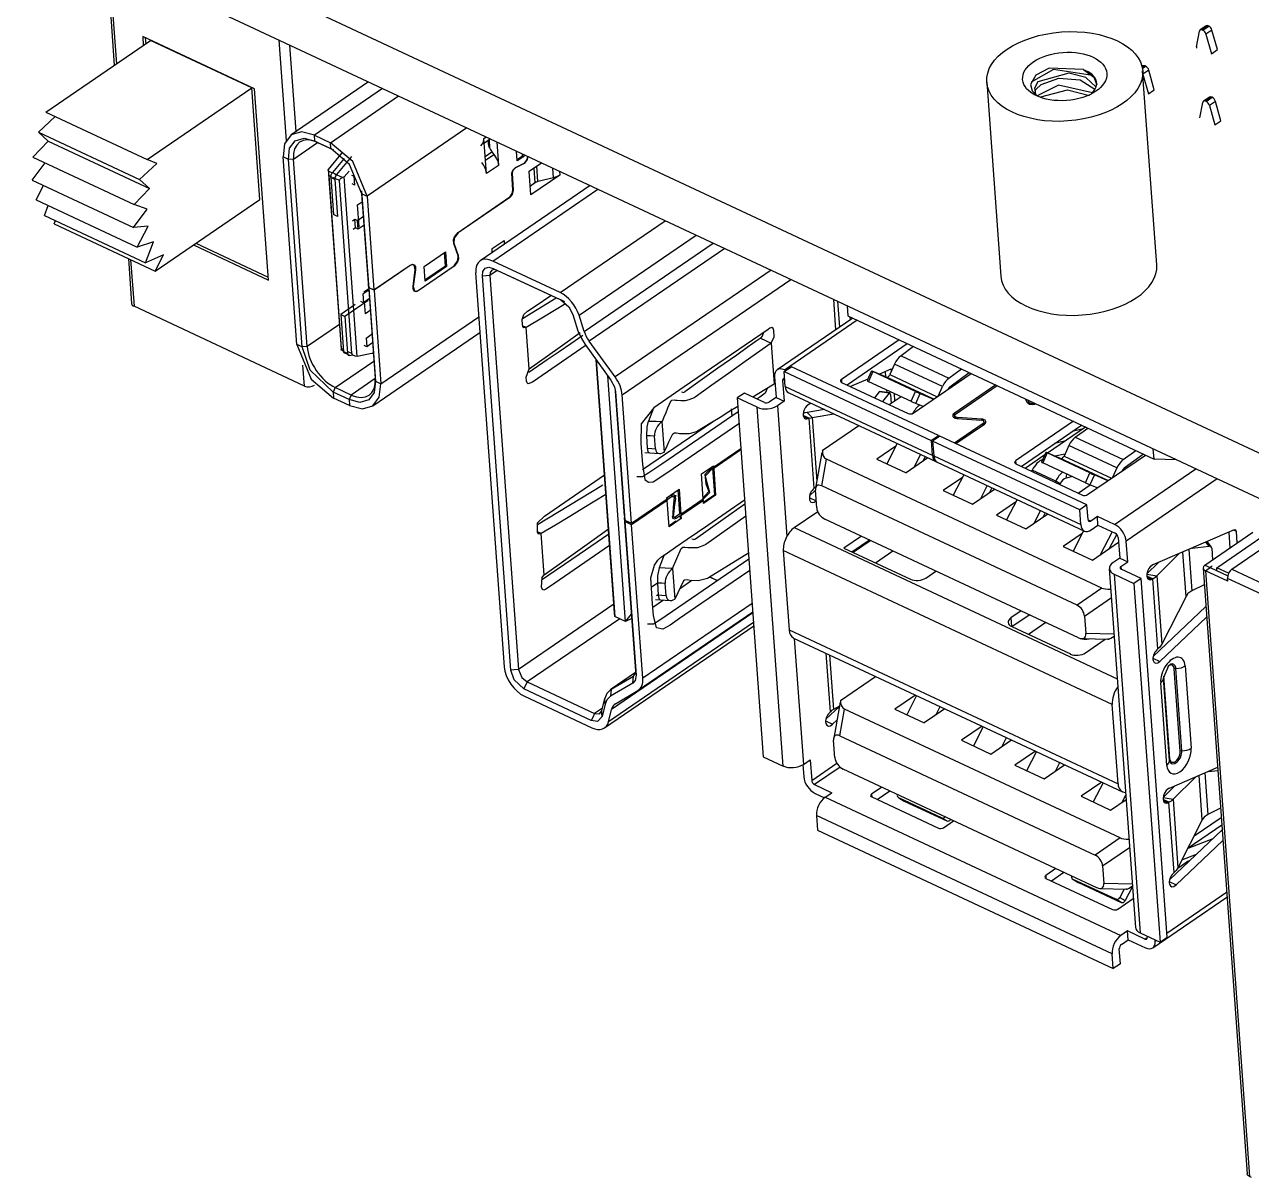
# Model space of a CAD drawing. Header units: millimetres. Extents: x 239 to 841, y 198 to 536.
# Drawn here: x 766.92 to 783.99, y 274.04 to 290.09 of the extents above; entities that cross this region are included whole.
import ezdxf

# ---------------------------------------------------------------- set-up
doc = ezdxf.new("R2010")
doc.units = ezdxf.units.MM

msp = doc.modelspace()

# ---------------------------------------------------------------- linework, layer by layer
for p, q in [((766.916, 292.167), (802.178, 275.67)), ((766.964, 291.512), (802.226, 275.015)), ((768.058, 291), (768.165, 289.526)), ((768.09, 290.985), (768.194, 289.546)), ((783.227, 289.785), (783.268, 290.001)), ((783.361, 290.075), (783.278, 290.018)), ((783.392, 290.075), (783.308, 290.018)), ((783.308, 290.018), (783.314, 290.015)), ((783.314, 290.015), (783.398, 290.072)), ((783.443, 290.015), (783.36, 289.958)), ((783.398, 290.072), (783.392, 290.075)), ((783.52, 289.744), (783.443, 290.015)), ((767.214, 288.874), (768.671, 289.872)), ((768.561, 289.925), (768.569, 289.803)), ((770.117, 289.197), (768.561, 289.925)), ((768.597, 289.908), (768.603, 289.826)), ((770.08, 289.213), (768.671, 289.872)), ((770.564, 288.472), (770.462, 289.876)), ((770.696, 288.604), (770.609, 289.807)), ((783.36, 289.958), (783.436, 289.687)), ((783.436, 289.687), (783.52, 289.744)), ((782.483, 289.517), (782.469, 289.507)), ((782.513, 289.516), (782.473, 289.489)), ((782.474, 289.483), (782.519, 289.513)), ((782.565, 289.457), (782.482, 289.4)), ((782.519, 289.513), (782.513, 289.516)), ((782.641, 289.186), (782.565, 289.457)), ((771.704, 289.294), (770.627, 288.557)), ((780.309, 289.291), (780.505, 286.59)), ((782.675, 286.747), (782.478, 289.449)), ((782.482, 289.396), (782.558, 289.129)), ((768.622, 288.215), (770.08, 289.213)), ((770.193, 287.658), (770.08, 289.213)), ((770.311, 286.536), (770.117, 289.197)), ((771.9, 289.203), (770.951, 288.552)), ((782.558, 289.129), (782.641, 289.186)), ((771.173, 288.448), (772.123, 289.099)), ((783.275, 288.793), (783.316, 289.009)), ((783.41, 289.083), (783.326, 289.026)), ((783.44, 289.083), (783.356, 289.025)), ((783.356, 289.025), (783.362, 289.023)), ((783.362, 289.023), (783.446, 289.08)), ((783.491, 289.023), (783.408, 288.966)), ((783.408, 288.966), (783.485, 288.695)), ((783.446, 289.08), (783.44, 289.083)), ((783.568, 288.752), (783.491, 289.023)), ((767.109, 288.594), (767.343, 288.814)), ((767.214, 288.874), (768.622, 288.215)), ((773.074, 288.653), (771.686, 287.702)), ((783.485, 288.695), (783.568, 288.752)), ((767.033, 288.246), (767.246, 288.47)), ((767.246, 288.47), (767.109, 288.594)), ((767.109, 288.594), (768.517, 287.935)), ((767.246, 288.47), (768.655, 287.811)), ((770.659, 288.221), (770.995, 288.452)), ((770.951, 288.552), (771.173, 288.448)), ((770.956, 288.471), (770.951, 288.552)), ((770.993, 288.453), (770.956, 288.471)), ((770.956, 288.471), (771.179, 288.367)), ((770.993, 288.453), (771.215, 288.348)), ((771.179, 288.367), (771.173, 288.448)), ((773.311, 288.508), (773.341, 288.529)), ((773.347, 288.017), (773.311, 288.508)), ((773.402, 288.5), (773.316, 288.441)), ((773.381, 288.482), (773.389, 288.376)), ((773.49, 288.459), (773.514, 288.131)), ((773.329, 288.255), (773.422, 288.319)), ((773.333, 288.206), (773.449, 288.285)), ((773.774, 288.194), (773.764, 288.331)), ((773.772, 288.214), (773.848, 288.266)), ((773.848, 288.266), (773.846, 288.292)), ((773.848, 288.266), (773.867, 288.257)), ((773.865, 288.284), (773.867, 288.257)), ((767.023, 287.928), (767.202, 288.167)), ((767.033, 288.246), (768.442, 287.587)), ((768.517, 287.935), (768.758, 288.16)), ((768.758, 288.16), (768.622, 288.215)), ((770.588, 288.216), (770.514, 288.25)), ((770.704, 285.639), (770.514, 288.25)), ((770.659, 288.221), (770.588, 288.216)), ((770.778, 285.604), (770.588, 288.216)), ((770.849, 285.61), (770.659, 288.221)), ((773.514, 288.131), (773.347, 288.017)), ((773.867, 288.257), (773.774, 288.194)), ((773.941, 288.05), (774.113, 288.168)), ((774.005, 288.094), (774.02, 287.889)), ((774.062, 287.907), (774.046, 288.122)), ((774.279, 287.96), (774.269, 288.095)), ((767.023, 287.928), (768.432, 287.269)), ((768.655, 287.811), (768.517, 287.935)), ((771.143, 288.075), (771.325, 285.577)), ((771.203, 288.026), (771.145, 288.054)), ((771.15, 287.99), (771.325, 285.581)), ((771.193, 287.97), (771.15, 287.99)), ((771.179, 287.963), (771.217, 287.448)), ((771.235, 287.937), (771.179, 287.963)), ((771.203, 288.031), (771.259, 288.005)), ((771.298, 287.921), (771.206, 287.964)), ((771.235, 287.937), (771.272, 287.422)), ((771.34, 287.962), (771.237, 288.011)), ((771.473, 285.511), (771.298, 287.921)), ((771.547, 285.473), (771.366, 287.971)), ((771.468, 287.997), (771.506, 287.98)), ((771.514, 287.857), (771.506, 287.98)), ((773.714, 287.787), (773.697, 288.022)), ((773.701, 288.022), (773.718, 287.785)), ((773.964, 287.722), (773.941, 288.05)), ((774.366, 287.997), (773.964, 287.722)), ((774.362, 288.051), (774.366, 287.997)), ((767.077, 287.653), (767.182, 287.853)), ((768.442, 287.587), (768.655, 287.811)), ((771.514, 287.857), (771.477, 287.875)), ((771.608, 287.777), (771.703, 286.474)), ((774.789, 287.851), (773.257, 286.802)), ((773.434, 286.8), (774.896, 287.801)), ((773.718, 287.785), (773.714, 287.787)), ((774.027, 287.893), (773.956, 287.844)), ((774.02, 287.889), (773.956, 287.845)), ((767.077, 287.653), (768.485, 286.993)), ((768.622, 287.523), (768.442, 287.587)), ((768.735, 286.66), (770.193, 287.658)), ((771.552, 287.582), (771.619, 287.628)), ((771.574, 287.275), (771.552, 287.582)), ((771.706, 286.433), (771.611, 287.737)), ((771.611, 287.737), (771.686, 287.702)), ((771.686, 287.702), (771.78, 286.399)), ((772.95, 287.2), (773.669, 287.692)), ((773.672, 287.69), (772.95, 287.195)), ((773.668, 287.691), (773.672, 287.69)), ((767.193, 287.436), (767.244, 287.574)), ((767.193, 287.436), (768.601, 286.777)), ((768.432, 287.269), (768.622, 287.523)), ((771.272, 287.422), (771.217, 287.448)), ((771.55, 287.366), (771.633, 287.423)), ((767.327, 287.319), (767.349, 287.363)), ((767.327, 287.319), (768.735, 286.66)), ((768.639, 287.286), (768.432, 287.269)), ((768.485, 286.993), (768.639, 287.286)), ((771.48, 287.361), (771.513, 287.383)), ((771.522, 287.261), (771.489, 287.238)), ((771.522, 287.261), (771.513, 287.383)), ((771.513, 287.383), (771.55, 287.366)), ((771.559, 287.243), (771.522, 287.261)), ((771.559, 287.243), (771.55, 287.366)), ((771.642, 287.3), (771.559, 287.243)), ((774.372, 286.361), (775.834, 287.362)), ((768.709, 287.068), (768.485, 286.993)), ((768.601, 286.777), (768.709, 287.068)), ((773.423, 286.973), (773.59, 287.087)), ((773.59, 287.087), (773.594, 287.033)), ((774.634, 286.045), (776.264, 287.161)), ((769.267, 287.024), (770.311, 286.536)), ((769.301, 287.047), (770.308, 286.576)), ((772.476, 286.724), (772.777, 286.93)), ((772.773, 286.734), (772.76, 286.919)), ((772.777, 286.93), (772.791, 286.726)), ((773.427, 286.919), (773.423, 286.973)), ((774.705, 285.82), (776.501, 287.05)), ((776.661, 286.976), (774.774, 285.684)), ((768.361, 286.835), (768.407, 286.208)), ((768.392, 286.82), (768.44, 286.17)), ((768.851, 286.887), (768.601, 286.777)), ((768.735, 286.66), (768.851, 286.887)), ((771.78, 286.399), (772.282, 286.742)), ((772.282, 286.738), (771.781, 286.395)), ((772.278, 286.74), (772.282, 286.738)), ((772.33, 286.747), (772.314, 286.754)), ((772.395, 286.39), (772.896, 286.733)), ((772.896, 286.729), (772.395, 286.386)), ((772.491, 286.52), (772.476, 286.724)), ((772.489, 286.54), (772.773, 286.734)), ((772.791, 286.726), (772.491, 286.52)), ((772.773, 286.734), (772.791, 286.726)), ((772.893, 286.731), (772.896, 286.729)), ((774.372, 286.361), (773.434, 286.8)), ((772.357, 286.68), (772.354, 286.681)), ((773.195, 286.635), (773.594, 281.15)), ((773.686, 281.106), (773.288, 286.592)), ((773.441, 286.698), (774.379, 286.259)), ((777.306, 286.674), (775.135, 285.187)), ((771.625, 286.343), (771.708, 286.4)), ((771.639, 286.374), (771.706, 286.42)), ((771.703, 286.47), (771.798, 285.166)), ((771.706, 286.433), (771.78, 286.399)), ((771.781, 286.395), (771.706, 286.429)), ((771.706, 286.429), (771.801, 285.126)), ((771.781, 286.395), (771.875, 285.091)), ((772.395, 286.386), (772.391, 286.388)), ((775.234, 284.937), (777.582, 286.544)), ((771.698, 286.252), (771.373, 286.03)), ((771.633, 286.22), (771.596, 286.237)), ((771.625, 286.343), (771.633, 286.22)), ((771.717, 286.277), (771.633, 286.22)), ((771.662, 286.067), (771.65, 286.231)), ((770.812, 285.06), (768.44, 286.17)), ((771.518, 286.194), (771.318, 286.056)), ((771.318, 286.056), (771.355, 285.542)), ((771.318, 286.056), (771.373, 286.03)), ((771.729, 286.113), (771.662, 286.067)), ((774.548, 286.056), (774.619, 285.831)), ((774.705, 285.82), (774.634, 286.045)), ((778.364, 286.179), (778.374, 286.038)), ((778.374, 286.038), (782.637, 284.044)), ((771.3, 285.919), (770.849, 285.61)), ((771.373, 286.03), (771.411, 285.516)), ((771.875, 285.091), (773.239, 286.025)), ((778.444, 286.006), (777.391, 285.285)), ((778.506, 285.977), (777.492, 285.283)), ((778.404, 286.024), (778.407, 285.98)), ((771.669, 285.729), (771.753, 285.786)), ((771.669, 285.729), (771.678, 285.606)), ((771.762, 284.785), (773.255, 285.807)), ((779.091, 285.703), (778.285, 285.151)), ((770.778, 285.604), (770.704, 285.639)), ((770.849, 285.61), (770.778, 285.604)), ((771.314, 285.569), (771.355, 285.55)), ((771.353, 285.567), (771.325, 285.581)), ((771.355, 285.542), (771.411, 285.516)), ((771.473, 285.511), (771.422, 285.535)), ((771.678, 285.606), (771.641, 285.623)), ((771.761, 285.663), (771.678, 285.606)), ((774.717, 285.638), (775.078, 285.141)), ((775.135, 285.187), (774.774, 285.684)), ((778.364, 285.076), (779.203, 285.651)), ((779.29, 285.61), (779.116, 285.483)), ((771.241, 285.039), (771.78, 285.408)), ((771.442, 285.485), (771.386, 285.511)), ((771.772, 285.522), (771.765, 285.517)), ((775.128, 281.904), (774.872, 285.425)), ((774.873, 285.423), (775.133, 281.852)), ((779.026, 285.367), (778.959, 285.219)), ((779.694, 285.055), (779.026, 285.367)), ((779.116, 285.483), (779.783, 285.171)), ((770.812, 285.06), (770.791, 285.353)), ((775.281, 281.783), (775.033, 285.203)), ((777.356, 285.189), (777.377, 284.902)), ((777.488, 285.261), (777.589, 285.329)), ((777.503, 285.056), (777.488, 285.261)), ((777.488, 285.261), (779.536, 284.302)), ((777.51, 285.275), (777.492, 285.283)), ((779.637, 284.371), (777.589, 285.329)), ((778.706, 285.272), (778.644, 285.135)), ((778.725, 285.262), (778.663, 285.125)), ((778.912, 285.185), (778.715, 285.268)), ((779.318, 284.985), (778.725, 285.262)), ((778.972, 285.293), (778.815, 285.226)), ((778.895, 285.26), (778.9, 285.19)), ((779.57, 284.877), (778.912, 285.185)), ((778.959, 285.219), (779.619, 284.911)), ((778.986, 285.278), (778.963, 285.289)), ((779.286, 284.683), (780.092, 285.235)), ((779.783, 285.171), (779.957, 285.298)), ((779.795, 285.05), (780.065, 285.247)), ((771.241, 285.039), (771.211, 284.975)), ((771.463, 284.935), (771.241, 285.039)), ((771.798, 285.163), (771.463, 284.935)), ((771.798, 285.166), (771.801, 285.126)), ((771.801, 285.126), (771.875, 285.091)), ((777.496, 285.157), (777.467, 285.137)), ((777.467, 285.137), (777.488, 284.85)), ((777.503, 285.056), (779.551, 284.098)), ((778.285, 285.151), (778.288, 285.111)), ((778.289, 285.111), (779.216, 284.678)), ((778.654, 285.157), (778.412, 285.053)), ((778.663, 285.125), (779.257, 284.848)), ((779.633, 284.92), (779.694, 285.055)), ((779.773, 285.021), (779.77, 285.014)), ((780.433, 285.075), (779.855, 284.679)), ((779.873, 284.67), (780.452, 285.066)), ((771.433, 284.871), (771.211, 284.975)), ((771.211, 284.975), (771.217, 284.893)), ((771.439, 284.789), (771.217, 284.893)), ((771.463, 284.935), (771.433, 284.871)), ((771.433, 284.871), (771.439, 284.789)), ((775.266, 283.252), (775.14, 284.987)), ((775.142, 284.98), (775.272, 283.192)), ((775.364, 283.149), (775.234, 284.937)), ((776.935, 284.963), (776.835, 284.894)), ((776.835, 284.894), (777.198, 279.9)), ((777.113, 284.764), (776.835, 284.894)), ((777.213, 284.833), (776.935, 284.963)), ((777.377, 284.902), (777.283, 284.838)), ((777.377, 284.902), (777.488, 284.85)), ((777.488, 284.85), (777.395, 284.786)), ((777.552, 284.966), (779.6, 284.008)), ((778.81, 284.979), (778.747, 284.897)), ((778.817, 284.983), (778.81, 284.979)), ((778.954, 284.961), (778.81, 284.979)), ((778.96, 284.964), (778.817, 284.983)), ((778.863, 284.843), (778.954, 284.961)), ((778.913, 285.009), (778.916, 284.97)), ((778.951, 284.801), (779.116, 284.914)), ((778.968, 284.943), (778.977, 284.819)), ((779.031, 284.856), (779.024, 284.957)), ((779.257, 284.848), (779.318, 284.985)), ((779.32, 284.819), (779.382, 284.956)), ((779.382, 284.956), (779.569, 284.877)), ((780.841, 284.884), (780.872, 284.831)), ((780.896, 284.837), (780.879, 284.867)), ((776.752, 284.741), (776.759, 284.64)), ((777.476, 279.77), (777.113, 284.764)), ((777.395, 284.786), (777.527, 282.97)), ((778.05, 284.734), (777.809, 284.694)), ((777.809, 284.694), (777.879, 284.622)), ((777.866, 284.819), (777.838, 284.808)), ((779.422, 284.776), (779.32, 284.819)), ((779.855, 284.679), (779.859, 284.619)), ((780.898, 284.812), (780.896, 284.837)), ((780.982, 284.819), (780.982, 284.813)), ((775.518, 283.897), (776.493, 284.564)), ((775.789, 284.567), (775.788, 284.566)), ((775.788, 284.566), (775.819, 284.141)), ((777.837, 284.613), (777.755, 284.651)), ((777.758, 284.636), (777.822, 284.607)), ((777.822, 284.607), (777.837, 284.613)), ((777.908, 283.637), (777.837, 284.613)), ((777.879, 284.622), (778.182, 284.671)), ((777.879, 284.622), (777.943, 283.738)), ((778.02, 284.164), (778.527, 284.51)), ((779.86, 284.649), (779.863, 284.617)), ((780.259, 284.54), (779.86, 284.266)), ((779.879, 284.258), (780.278, 284.531)), ((779.895, 284.61), (780.233, 284.585)), ((779.9, 284.624), (779.901, 284.61)), ((780.238, 284.6), (779.9, 284.624)), ((780.239, 284.585), (780.238, 284.6)), ((780.261, 284.519), (780.259, 284.54)), ((780.275, 284.529), (780.272, 284.561)), ((781.516, 284.569), (780.71, 284.017)), ((780.789, 283.942), (781.628, 284.516)), ((775.696, 284.187), (775.684, 284.364)), ((779.536, 284.302), (779.637, 284.371)), ((779.655, 284.362), (779.555, 284.294)), ((779.637, 284.371), (779.638, 284.351)), ((781.703, 283.404), (779.655, 284.362)), ((781.152, 284.129), (781.681, 284.491)), ((781.633, 284.459), (781.498, 284.427)), ((781.541, 284.348), (781.715, 284.476)), ((781.541, 284.348), (782.208, 284.036)), ((776.506, 283.93), (776.886, 284.19)), ((776.887, 284.17), (776.508, 283.91)), ((779.043, 284.223), (778.777, 284.041)), ((779.062, 284.26), (778.916, 283.976)), ((779.536, 284.302), (779.551, 284.098)), ((781.603, 283.336), (779.555, 284.294)), ((779.555, 284.294), (779.57, 284.089)), ((781.389, 284.291), (781.253, 284.26)), ((781.451, 284.233), (781.384, 284.085)), ((782.119, 283.921), (781.451, 284.233)), ((782.208, 284.036), (782.382, 284.163)), ((782.637, 284.044), (782.627, 284.184)), ((775.551, 284.134), (775.753, 284.12)), ((775.819, 284.141), (775.819, 284.141)), ((778.014, 284.136), (777.925, 283.638)), ((778.012, 283.671), (778.078, 284.041)), ((781.911, 282.248), (778.078, 284.041)), ((778.777, 284.041), (779.185, 283.85)), ((779.49, 284.06), (779.185, 283.85)), ((779.388, 284.107), (779.294, 283.925)), ((779.453, 284.077), (779.419, 284.011)), ((779.57, 284.089), (781.618, 283.131)), ((779.619, 283.999), (781.667, 283.041)), ((780.71, 284.017), (780.713, 283.977)), ((780.842, 283.917), (781.117, 284.105)), ((781.131, 284.137), (781.069, 284)), ((781.15, 284.128), (781.088, 283.991)), ((781.682, 283.714), (781.088, 283.991)), ((781.337, 284.05), (781.14, 284.134)), ((781.743, 283.85), (781.15, 284.128)), ((781.397, 284.114), (781.262, 284.082)), ((781.995, 283.743), (781.337, 284.05)), ((781.384, 284.085), (782.044, 283.776)), ((781.711, 283.549), (782.517, 284.1)), ((782.49, 284.113), (782.22, 283.916)), ((782.946, 284.035), (782.637, 284.044)), ((776.337, 283.836), (776.505, 283.951)), ((776.363, 283.489), (776.337, 283.836)), ((776.494, 283.936), (776.493, 283.943)), ((776.506, 283.93), (776.494, 283.936)), ((776.522, 283.547), (776.495, 283.916)), ((776.495, 283.916), (776.508, 283.91)), ((776.505, 283.951), (776.506, 283.93)), ((776.508, 283.91), (776.534, 283.542)), ((779.989, 283.826), (779.843, 283.543)), ((780.714, 283.977), (781.641, 283.543)), ((780.942, 283.891), (780.933, 283.874)), ((781.268, 283.738), (780.942, 283.891)), ((781.412, 283.778), (781.423, 283.835)), ((781.682, 283.714), (781.743, 283.85)), ((781.807, 283.822), (781.745, 283.685)), ((781.994, 283.742), (781.807, 283.822)), ((782.119, 283.921), (782.058, 283.786)), ((782.089, 283.133), (783.22, 283.907)), ((782.198, 283.887), (782.195, 283.88)), ((781.565, 282.009), (778.012, 283.671)), ((779.97, 283.789), (779.704, 283.608)), ((780.315, 283.674), (780.221, 283.492)), ((781.268, 283.738), (781.259, 283.721)), ((781.329, 283.7), (781.268, 283.738)), ((781.329, 283.7), (781.324, 283.691)), ((781.5, 283.799), (781.412, 283.778)), ((781.583, 283.57), (781.749, 283.683)), ((781.847, 283.642), (781.745, 283.685)), ((783.517, 283.768), (782.249, 282.9)), ((775.364, 283.149), (775.86, 283.488)), ((775.859, 283.509), (776.026, 283.623)), ((775.86, 283.488), (775.859, 283.509)), ((775.978, 283.505), (775.904, 283.54)), ((775.989, 283.528), (775.957, 283.543)), ((776.039, 283.281), (776.015, 283.615)), ((776.026, 283.623), (776.051, 283.275)), ((776.051, 283.275), (776.363, 283.489)), ((776.522, 283.547), (776.366, 283.44)), ((776.534, 283.542), (776.367, 283.427)), ((776.534, 283.542), (776.522, 283.547)), ((777.839, 283.508), (777.935, 283.464)), ((777.924, 283.609), (777.843, 283.532)), ((777.908, 283.637), (777.893, 283.623)), ((777.942, 283.366), (777.924, 283.61)), ((779.704, 283.608), (780.112, 283.417)), ((780.112, 283.417), (780.417, 283.626)), ((780.38, 283.643), (780.346, 283.577)), ((780.73, 283.48), (780.584, 283.196)), ((775.862, 283.468), (775.366, 283.128)), ((775.862, 283.468), (775.85, 283.473)), ((775.888, 283.099), (775.862, 283.468)), ((776.364, 283.468), (776.053, 283.255)), ((776.364, 283.468), (776.352, 283.474)), ((776.367, 283.427), (776.364, 283.468)), ((777.629, 283.089), (777.956, 283.312)), ((780.711, 283.443), (780.445, 283.261)), ((781.056, 283.327), (780.963, 283.145)), ((781.703, 283.404), (781.603, 283.336)), ((781.618, 283.131), (781.603, 283.336)), ((781.718, 283.2), (781.703, 283.404)), ((775.266, 283.252), (775.272, 283.192)), ((775.423, 281.096), (775.268, 283.232)), ((775.271, 283.192), (775.273, 283.172)), ((775.272, 283.192), (775.364, 283.149)), ((775.366, 283.128), (775.273, 283.172)), ((775.273, 283.172), (775.428, 281.036)), ((775.981, 283.177), (775.887, 283.113)), ((776.056, 283.214), (775.888, 283.099)), ((775.924, 283.25), (775.986, 283.221)), ((776.051, 283.275), (776.039, 283.281)), ((776.04, 283.26), (776.043, 283.219)), ((776.04, 283.26), (776.053, 283.255)), ((776.043, 283.219), (776.056, 283.214)), ((776.053, 283.255), (776.056, 283.214)), ((781.587, 281.556), (778.057, 283.207)), ((780.445, 283.261), (780.853, 283.07)), ((780.853, 283.07), (781.159, 283.279)), ((781.121, 283.296), (781.087, 283.23)), ((781.718, 283.198), (781.755, 283.181)), ((781.848, 283.246), (781.755, 283.181)), ((782.089, 283.133), (781.848, 283.246)), ((781.857, 283.123), (781.848, 283.246)), ((775.521, 280.992), (775.366, 283.128)), ((777.629, 283.089), (782.126, 280.985)), ((778.564, 282.97), (778.321, 282.804)), ((781.638, 283.009), (781.372, 282.827)), ((781.657, 283.046), (781.511, 282.762)), ((781.764, 283.059), (781.857, 283.123)), ((781.857, 283.123), (782.098, 283.01)), ((782.054, 283.031), (781.889, 282.711)), ((782.117, 282.996), (782.014, 282.797)), ((783.754, 283.056), (782.621, 282.57)), ((783.345, 282.568), (784.013, 283.025)), ((783.677, 283.023), (783.693, 282.806)), ((783.783, 283.034), (783.745, 283.052)), ((783.795, 282.876), (783.783, 283.034)), ((778.321, 282.804), (779.248, 282.37)), ((778.433, 282.752), (778.675, 282.918)), ((778.694, 282.909), (778.451, 282.743)), ((781.372, 282.827), (781.78, 282.636)), ((781.78, 282.636), (782.143, 282.885)), ((782.138, 282.952), (782.159, 282.665)), ((782.27, 282.613), (782.249, 282.9)), ((783.169, 282.805), (783.402, 282.831)), ((783.402, 282.831), (783.359, 282.887)), ((783.435, 282.818), (783.377, 282.894)), ((783.442, 282.801), (783.453, 282.642)), ((783.72, 282.511), (784.254, 282.877)), ((777.477, 282.77), (777.557, 281.665)), ((782.055, 280.628), (777.477, 282.77)), ((778.759, 282.599), (779.002, 282.765)), ((782.159, 282.665), (782.065, 282.601)), ((782.159, 282.665), (782.27, 282.613)), ((782.675, 282.418), (782.989, 282.728)), ((783.083, 282.132), (783.038, 282.749)), ((783.119, 282.784), (783.161, 282.208)), ((775.937, 282.519), (775.937, 282.52)), ((775.937, 282.519), (775.968, 282.094)), ((779.459, 282.387), (779.602, 282.485)), ((782.014, 282.517), (782.377, 277.523)), ((782.177, 282.549), (782.27, 282.613)), ((782.177, 282.549), (782.18, 282.509)), ((782.458, 282.379), (782.18, 282.509)), ((782.699, 282.604), (782.538, 282.445)), ((782.618, 282.569), (782.593, 282.552)), ((783.319, 282.526), (783.932, 274.092)), ((783.345, 282.568), (783.419, 282.533)), ((783.352, 282.487), (783.419, 282.533)), ((783.662, 282.343), (783.352, 282.487)), ((783.352, 282.487), (783.965, 274.055)), ((783.447, 282.552), (783.419, 282.533)), ((783.419, 282.533), (783.662, 282.419)), ((783.512, 282.49), (783.509, 282.53)), ((783.72, 282.511), (789.236, 279.93)), ((775.637, 282.26), (775.725, 282.32)), ((775.845, 282.14), (775.832, 282.317)), ((776.205, 282.351), (776.034, 282.234)), ((776.556, 282.351), (776.451, 282.4)), ((776.453, 282.402), (776.557, 282.353)), ((782.08, 282.44), (782.443, 277.446)), ((782.08, 282.44), (782.358, 282.31)), ((782.458, 282.379), (782.358, 282.31)), ((782.358, 282.31), (782.721, 277.316)), ((782.821, 277.385), (782.458, 282.379)), ((782.619, 282.376), (782.537, 282.414)), ((782.538, 282.443), (782.675, 282.418)), ((782.54, 282.399), (782.604, 282.369)), ((782.604, 282.369), (782.619, 282.376)), ((782.69, 281.4), (782.619, 282.376)), ((782.675, 282.418), (782.744, 281.465)), ((783.336, 282.292), (783.161, 282.208)), ((789.175, 279.803), (783.659, 282.383)), ((783.662, 282.343), (783.659, 282.383)), ((775.71, 282.142), (775.736, 282.16)), ((781.911, 282.248), (781.565, 282.009)), ((781.668, 281.858), (782.043, 282.117)), ((783.083, 282.132), (782.744, 281.465)), ((777.043, 282.034), (775.521, 280.992)), ((775.809, 282.08), (775.66, 281.978)), ((775.7, 282.087), (775.902, 282.073)), ((775.968, 282.094), (775.968, 282.094)), ((783.358, 281.992), (782.625, 281.295)), ((777.052, 281.905), (775.087, 280.559)), ((775.133, 281.852), (775.128, 281.904)), ((775.281, 281.783), (775.133, 281.852)), ((775.281, 281.783), (775.366, 281.883)), ((775.37, 281.823), (775.281, 281.783)), ((775.459, 280.825), (777.051, 281.915)), ((780.788, 281.93), (780.645, 281.832)), ((780.645, 281.832), (780.654, 281.712)), ((780.657, 281.711), (780.9, 281.877)), ((781.668, 281.858), (781.686, 281.614)), ((782.718, 281.226), (783.369, 281.844)), ((774.989, 280.301), (777.065, 281.722)), ((777.062, 281.768), (775.045, 280.387)), ((777.557, 281.665), (782.136, 279.523)), ((780.656, 281.711), (781.472, 281.33)), ((781.133, 281.768), (780.891, 281.602)), ((782.081, 281.604), (781.686, 281.614)), ((777.619, 281.552), (782.197, 279.411)), ((777.63, 281.547), (777.758, 279.792)), ((781.632, 281.544), (782.003, 281.534)), ((781.683, 281.346), (781.959, 281.535)), ((782.036, 281.548), (782.082, 281.58)), ((778.134, 280.526), (778.075, 281.339)), ((778.119, 281.318), (778.174, 280.558)), ((782.622, 281.271), (782.718, 281.226)), ((782.69, 281.4), (782.675, 281.386)), ((775.423, 281.096), (775.428, 281.036)), ((783.002, 279.977), (782.919, 281.123)), ((783.024, 279.983), (782.94, 281.129)), ((783.07, 281.163), (783.154, 280.017)), ((775.42, 281.071), (775.072, 280.833)), ((775.384, 280.925), (775.073, 280.742)), ((775.42, 281.071), (775.082, 280.84)), ((775.082, 280.84), (775.393, 281.022)), ((775.384, 280.925), (775.393, 281.022)), ((778.273, 280.684), (778.761, 281.018)), ((782.813, 279.783), (782.73, 280.929)), ((782.851, 279.846), (782.768, 280.992)), ((782.77, 281.021), (782.853, 279.875)), ((774.805, 280.405), (773.867, 280.844)), ((775.141, 280.638), (775.452, 280.82)), ((779.317, 280.758), (779.03, 280.562)), ((779.332, 280.751), (779.195, 280.484)), ((773.874, 280.742), (774.812, 280.303)), ((774.997, 280.632), (774.954, 280.46)), ((778.257, 280.599), (778.069, 280.421)), ((778.257, 280.604), (778.174, 280.558)), ((778.267, 280.657), (778.178, 280.159)), ((779.598, 280.48), (779.658, 280.598)), ((782.136, 279.523), (782.055, 280.628)), ((775.045, 280.387), (775.087, 280.559)), ((778.134, 280.526), (778.119, 280.512)), ((778.162, 280.352), (778.223, 280.41)), ((778.265, 280.191), (778.331, 280.561)), ((782.164, 278.768), (778.331, 280.561)), ((779.03, 280.562), (779.438, 280.371)), ((779.725, 280.567), (779.438, 280.371)), ((779.724, 280.568), (779.723, 280.566)), ((778.066, 280.397), (778.162, 280.352)), ((780.244, 280.324), (779.957, 280.128)), ((780.259, 280.317), (780.122, 280.051)), ((778.195, 279.886), (778.177, 280.13)), ((778.265, 280.191), (781.818, 278.53)), ((779.957, 280.128), (780.365, 279.937)), ((780.365, 279.937), (780.651, 280.134)), ((780.525, 280.047), (780.585, 280.165)), ((780.65, 280.134), (780.65, 280.132)), ((777.198, 279.9), (777.476, 279.77)), ((780.985, 279.978), (780.698, 279.781)), ((781, 279.97), (780.863, 279.704)), ((777.749, 279.787), (777.761, 279.622)), ((777.758, 279.792), (777.851, 279.856)), ((777.851, 279.856), (777.872, 279.57)), ((777.872, 279.57), (778.221, 279.809)), ((778.268, 279.755), (777.912, 279.512)), ((781.84, 278.076), (778.31, 279.728)), ((780.698, 279.781), (781.106, 279.591)), ((781.106, 279.591), (781.393, 279.787)), ((781.266, 279.7), (781.327, 279.818)), ((781.392, 279.787), (781.391, 279.786)), ((783.521, 279.748), (782.847, 279.459)), ((782.853, 279.875), (782.849, 279.872)), ((782.852, 279.837), (782.855, 279.829)), ((782.901, 279.307), (783.215, 279.617)), ((783.309, 279.021), (783.264, 279.638)), ((783.345, 279.673), (783.387, 279.097)), ((783.395, 279.694), (783.524, 279.708)), ((777.912, 279.512), (778.153, 279.399)), ((777.921, 279.389), (778.05, 279.328)), ((778.059, 279.335), (778.153, 279.399)), ((778.847, 279.477), (778.705, 279.379)), ((778.705, 279.379), (778.708, 279.34)), ((778.783, 279.304), (778.958, 279.424)), ((781.912, 279.544), (781.625, 279.348)), ((781.927, 279.537), (781.79, 279.27)), ((782.925, 279.493), (782.764, 279.334)), ((778.059, 279.335), (782.174, 277.41)), ((778.708, 279.339), (779.635, 278.906)), ((779.083, 279.327), (779.157, 279.284)), ((779.085, 279.326), (779.16, 279.283)), ((779.678, 279.048), (779.085, 279.326)), ((779.157, 279.284), (779.16, 279.283)), ((779.16, 279.283), (779.753, 279.005)), ((781.625, 279.348), (782.033, 279.157)), ((782.033, 279.157), (782.248, 279.304)), ((782.193, 279.267), (782.243, 279.365)), ((782.764, 279.332), (782.901, 279.307)), ((782.845, 279.265), (782.764, 279.303)), ((782.767, 279.288), (782.83, 279.258)), ((782.83, 279.258), (782.845, 279.265)), ((782.916, 278.289), (782.845, 279.265)), ((782.901, 279.307), (782.97, 278.353)), ((777.938, 279.079), (777.952, 278.875)), ((782.052, 277.154), (777.938, 279.079)), ((779.753, 279.005), (779.678, 279.048)), ((783.195, 278.796), (783.572, 279.054)), ((783.562, 279.181), (783.387, 279.097)), ((777.952, 278.875), (782.067, 276.95)), ((779.706, 278.911), (779.848, 279.008)), ((783.584, 278.881), (782.851, 278.184)), ((783.309, 279.021), (782.97, 278.353)), ((783.112, 278.632), (783.579, 278.952)), ((782.164, 278.768), (781.818, 278.53)), ((782.944, 278.115), (783.595, 278.733)), ((783.454, 278.757), (783.106, 278.622)), ((781.921, 278.379), (782.296, 278.637)), ((783.026, 278.463), (783.227, 278.541)), ((781.921, 278.379), (781.939, 278.135)), ((782.968, 278.35), (783.095, 278.437)), ((783.105, 278.443), (783.138, 278.457)), ((781.272, 278.342), (781.13, 278.245)), ((781.13, 278.245), (781.133, 278.205)), ((781.133, 278.205), (782.06, 277.771)), ((781.208, 278.17), (781.383, 278.29)), ((781.507, 278.193), (781.582, 278.15)), ((781.51, 278.191), (781.585, 278.148)), ((782.103, 277.914), (781.51, 278.191)), ((782.916, 278.289), (782.901, 278.275)), ((781.582, 278.15), (781.585, 278.148)), ((781.585, 278.148), (782.178, 277.871)), ((781.885, 278.064), (782.256, 278.055)), ((782.334, 278.124), (781.939, 278.135)), ((782.22, 278.056), (782.163, 277.941)), ((782.336, 278.094), (782.237, 277.898)), ((782.289, 278.068), (782.335, 278.1)), ((782.817, 277.444), (783.647, 278.013)), ((782.848, 278.16), (782.944, 278.115)), ((782.178, 277.871), (782.103, 277.914)), ((782.131, 277.777), (782.348, 277.926)), ((782.163, 277.941), (782.237, 277.898)), ((782.619, 277.237), (783.652, 277.945)), ((782.268, 277.474), (782.174, 277.41)), ((782.183, 277.287), (782.277, 277.351)), ((782.509, 277.361), (782.268, 277.474)), ((782.277, 277.351), (782.268, 277.474)), ((782.277, 277.351), (782.518, 277.238)), ((782.443, 277.446), (782.721, 277.316)), ((782.509, 277.361), (782.543, 277.384)), ((782.542, 277.4), (782.543, 277.385)), ((782.654, 277.333), (782.653, 277.348)), ((782.654, 277.333), (782.667, 277.341)), ((782.721, 277.316), (782.821, 277.385)), ((782.168, 277.018), (782.153, 277.223)), ((782.067, 276.95), (782.052, 277.154)), ((782.168, 277.018), (782.067, 276.95)), ((783.993, 274.042), (783.965, 274.055))]:
    msp.add_line(p, q)
for points in [[(781.654, 289.465), (781.178, 289.485), (780.994, 289.39), (780.919, 289.26), (780.941, 289.172), (781.016, 289.097)], [(781.78, 289.384), (781.238, 289.467), (780.927, 289.29)], [(781.654, 289.465), (781.798, 289.361), (781.841, 289.255)], [(781.829, 289.227), (781.687, 289.356), (781.451, 289.416), (781.02, 289.294), (780.971, 289.208), (780.988, 289.122)], [(780.974, 289.11), (780.994, 289.188), (781.064, 289.258), (781.313, 289.345), (781.608, 289.322), (781.814, 289.192)], [(781.779, 289.141), (781.308, 289.247), (781.009, 289.102)], [(781.063, 289.085), (781.433, 289.186), (781.739, 289.106)], [(770.951, 288.552), (770.772, 288.598), (770.626, 288.556), (770.536, 288.434), (770.514, 288.25)], [(770.588, 288.216), (770.606, 288.371), (770.683, 288.474), (770.806, 288.509), (770.956, 288.471)], [(771.686, 287.702), (771.484, 288.187), (771.173, 288.448)], [(773.265, 288.406), (773.304, 288.451), (773.311, 288.508)], [(773.374, 288.434), (773.375, 288.463), (773.381, 288.482)], [(773.389, 288.376), (773.378, 288.409), (773.374, 288.434)], [(771.334, 288.307), (771.143, 288.075)], [(771.611, 287.737), (771.441, 288.146), (771.179, 288.367)], [(771.466, 288.258), (771.259, 288.005)], [(773.389, 288.376), (773.398, 288.356), (773.406, 288.343), (773.414, 288.33), (773.422, 288.319)], [(773.422, 288.319), (773.449, 288.285)], [(773.449, 288.285), (773.482, 288.234), (773.498, 288.199), (773.509, 288.164), (773.514, 288.131)], [(773.879, 288.169), (773.914, 288.214), (773.922, 288.258)], [(773.88, 288.165), (773.917, 288.214), (773.925, 288.261)], [(771.364, 288.227), (771.203, 288.031)], [(773.347, 288.017), (773.336, 288.069), (773.323, 288.104), (773.304, 288.139), (773.282, 288.171)], [(773.697, 288.022), (773.707, 288.052), (773.718, 288.07), (773.73, 288.086), (773.744, 288.098)], [(773.745, 288.094), (773.725, 288.075), (773.714, 288.059), (773.706, 288.041), (773.701, 288.022)], [(773.751, 288.102), (773.747, 288.1), (773.744, 288.098)], [(773.751, 288.098), (773.747, 288.096), (773.745, 288.094)], [(773.751, 288.102), (773.873, 288.165)], [(773.873, 288.161), (773.751, 288.098)], [(773.873, 288.165), (773.876, 288.167), (773.879, 288.169)], [(773.873, 288.161), (773.877, 288.163), (773.88, 288.165)], [(771.145, 288.054), (771.143, 288.075)], [(771.145, 288.054), (771.148, 288.019), (771.15, 287.99)], [(771.179, 287.963), (771.181, 287.986), (771.186, 288.002), (771.194, 288.017), (771.203, 288.031)], [(771.259, 288.005), (771.245, 287.983), (771.239, 287.968), (771.235, 287.952), (771.235, 287.937)], [(771.298, 287.921), (771.314, 287.949), (771.34, 287.962)], [(771.366, 287.971), (771.34, 287.962)], [(771.366, 287.971), (771.434, 288.053)], [(774.279, 287.96), (774.062, 287.907)], [(774.366, 287.997), (774.339, 287.982), (774.32, 287.973), (774.3, 287.966), (774.279, 287.96)], [(773.669, 287.692), (773.705, 287.74), (773.714, 287.787)], [(773.718, 287.785), (773.703, 287.726), (773.672, 287.69)], [(774.027, 287.893), (774.023, 287.891), (774.02, 287.889)], [(774.062, 287.907), (774.049, 287.903), (774.041, 287.9), (774.034, 287.897), (774.027, 287.893)], [(772.89, 287.044), (772.887, 287.094), (772.901, 287.138), (772.95, 287.2)], [(772.95, 287.195), (772.896, 287.117), (772.893, 287.048)], [(772.95, 286.873), (772.89, 287.044)], [(772.893, 287.048), (772.953, 286.877)], [(772.282, 286.742), (772.313, 286.754), (772.34, 286.746), (772.356, 286.719), (772.357, 286.68)], [(772.354, 286.678), (772.337, 286.742), (772.312, 286.75), (772.282, 286.738)], [(772.953, 286.877), (772.956, 286.83), (772.943, 286.788), (772.896, 286.729)], [(772.896, 286.733), (772.948, 286.808), (772.95, 286.873)], [(772.323, 286.445), (772.354, 286.678)], [(772.357, 286.68), (772.327, 286.446)], [(773.288, 286.592), (773.295, 286.656), (773.327, 286.699), (773.378, 286.714), (773.441, 286.698)], [(773.393, 286.6), (773.288, 286.592)], [(773.496, 286.671), (773.454, 286.681), (773.42, 286.672), (773.399, 286.643), (773.393, 286.6)], [(773.496, 286.67), (773.393, 286.6)], [(773.393, 286.6), (773.792, 281.115)], [(773.441, 286.698), (773.496, 286.671)], [(774.434, 286.232), (773.496, 286.671)], [(771.703, 286.474), (771.706, 286.433)], [(771.706, 286.429), (771.703, 286.47)], [(772.395, 286.386), (772.365, 286.374), (772.34, 286.382), (772.325, 286.407), (772.323, 286.445)], [(772.327, 286.446), (772.342, 286.386), (772.366, 286.379), (772.395, 286.39)], [(773.9, 285.874), (773.866, 285.869), (773.851, 285.888), (773.846, 285.919), (773.842, 285.985), (773.864, 286.057), (773.917, 286.101), (774.025, 286.174), (774.241, 286.322)], [(773.847, 286.002), (774.317, 286.286)], [(774.434, 286.232), (774.379, 286.259)], [(774.379, 286.259), (774.491, 286.164), (774.548, 286.056)], [(778.208, 285.844), (778.178, 286.266)], [(778.232, 286.24), (778.259, 285.878)], [(774.445, 286.204), (774.14, 286.019), (773.9, 285.874)], [(773.9, 285.874), (773.848, 285.898)], [(773.942, 285.301), (773.918, 285.622), (773.9, 285.874)], [(777.306, 285.658), (777.35, 285.745), (777.344, 285.832), (777.337, 285.86), (777.318, 285.873), (777.29, 285.864), (777.266, 285.848), (776.948, 285.63), (776.099, 285.049), (775.674, 284.758), (775.499, 284.532), (775.494, 284.262), (775.515, 283.97), (775.55, 283.758), (775.6, 283.722), (775.665, 283.727), (775.854, 283.85), (776.86, 284.539)], [(773.935, 285.252), (774.191, 285.428), (774.356, 285.541), (774.522, 285.654), (774.688, 285.768)], [(773.942, 285.301), (774.337, 285.584), (774.648, 285.806)], [(774.619, 285.831), (774.666, 285.72), (774.717, 285.638)], [(777.158, 285.727), (777.156, 285.726), (777.155, 285.725), (777.152, 285.723), (777.148, 285.72), (777.14, 285.714), (777.126, 285.704), (777.1, 285.686), (777.055, 285.653), (776.973, 285.596), (776.828, 285.492), (776.568, 285.307), (776.105, 284.978)], [(777.201, 285.804), (777.183, 285.755), (777.158, 285.727)], [(777.158, 285.727), (777.306, 285.658)], [(770.704, 285.639), (770.905, 285.155), (771.217, 284.893)], [(771.211, 284.975), (770.89, 285.279), (770.778, 285.604)], [(771.325, 285.581), (771.326, 285.564), (771.326, 285.563), (771.326, 285.563), (771.326, 285.563), (771.326, 285.563), (771.326, 285.564), (771.326, 285.568)], [(771.325, 285.577), (771.326, 285.568)], [(771.386, 285.511), (771.363, 285.519), (771.355, 285.542)], [(774.733, 285.628), (773.986, 285.116), (773.925, 285.09), (773.91, 285.104), (773.904, 285.129), (773.9, 285.186), (773.942, 285.301)], [(777.306, 285.658), (776.948, 285.402), (776.715, 285.237), (776.483, 285.072), (776.251, 284.907)], [(777.306, 285.658), (777.33, 285.339), (777.348, 285.089)], [(771.411, 285.516), (771.422, 285.489), (771.442, 285.485)], [(771.442, 285.485), (771.484, 285.493)], [(771.52, 285.477), (771.486, 285.49), (771.473, 285.511)], [(771.547, 285.473), (771.52, 285.477)], [(771.752, 285.511), (771.547, 285.473)], [(771.765, 285.517), (771.757, 285.513), (771.752, 285.511)], [(771.801, 285.126), (771.783, 284.971), (771.707, 284.868), (771.584, 284.833), (771.433, 284.871)], [(771.439, 284.789), (771.618, 284.744), (771.763, 284.785), (771.854, 284.907), (771.875, 285.091)], [(775.078, 285.141), (775.126, 285.051), (775.142, 284.98)], [(777.052, 284.908), (777.218, 285.01), (777.348, 285.089)], [(777.258, 285.034), (777.223, 284.96), (777.186, 284.932), (777.148, 284.907), (777.11, 284.881)], [(775.905, 284.845), (775.883, 284.792), (775.866, 284.75), (775.84, 284.689), (775.814, 284.628), (775.789, 284.567)], [(775.959, 284.864), (775.923, 284.86), (775.905, 284.845)], [(775.999, 284.857), (775.977, 284.861), (775.959, 284.864)], [(776.237, 284.897), (776.163, 284.866), (776.109, 284.855), (776.053, 284.852), (775.999, 284.857)], [(776.077, 284.972), (776.058, 284.977)], [(776.077, 284.972), (776.078, 284.972), (776.079, 284.972)], [(776.079, 284.972), (776.095, 284.973), (776.105, 284.978)], [(776.251, 284.907), (776.243, 284.901), (776.237, 284.897)], [(776.848, 284.702), (776.139, 284.216), (775.784, 283.973), (775.607, 283.851), (775.518, 283.797), (775.437, 283.796)], [(775.669, 284.75), (775.601, 284.573)], [(776.285, 284.437), (776.475, 284.553), (776.598, 284.629), (776.72, 284.704), (776.843, 284.779)], [(777.809, 284.694), (777.778, 284.686), (777.756, 284.679)], [(775.576, 284.368), (775.581, 284.491), (775.601, 284.573)], [(775.601, 284.573), (775.706, 284.569), (775.789, 284.567)], [(777.837, 284.613), (777.859, 284.619), (777.879, 284.622)], [(775.588, 284.194), (775.576, 284.368)], [(775.684, 284.364), (775.623, 284.366), (775.576, 284.368)], [(775.819, 284.141), (775.86, 284.226), (775.886, 284.282), (775.912, 284.337), (775.927, 284.368), (775.938, 284.393)], [(775.938, 284.393), (775.963, 284.408), (775.992, 284.409)], [(775.992, 284.409), (776.015, 284.404), (776.033, 284.4)], [(776.033, 284.4), (776.173, 284.398), (776.271, 284.429)], [(776.271, 284.429), (776.279, 284.433), (776.285, 284.437)], [(775.61, 284.13), (775.603, 284.135), (775.596, 284.148), (775.588, 284.194)], [(775.588, 284.194), (775.649, 284.19), (775.696, 284.187)], [(774.108, 283.005), (774.076, 282.999), (774.057, 283.025), (774.057, 283.157), (774.152, 283.25), (774.988, 283.822)], [(776.494, 283.936), (776.385, 283.829), (776.397, 283.7), (776.442, 283.594), (776.351, 283.494)], [(776.352, 283.474), (776.454, 283.577), (776.424, 283.695), (776.394, 283.812), (776.495, 283.916)], [(774.056, 283.133), (774.953, 283.677)], [(774.966, 283.684), (774.959, 283.68), (774.953, 283.677)], [(777.928, 283.655), (777.916, 283.645), (777.908, 283.637)], [(775.008, 283.55), (774.702, 283.365), (774.504, 283.245), (774.306, 283.125), (774.108, 283.005)], [(776.039, 283.281), (775.985, 283.244), (775.965, 283.235), (775.949, 283.24), (775.969, 283.409), (775.983, 283.488), (775.977, 283.52), (775.96, 283.541), (775.935, 283.546), (775.907, 283.534), (775.848, 283.494)], [(775.85, 283.473), (775.906, 283.512), (775.934, 283.523), (775.956, 283.512), (775.945, 283.367), (775.934, 283.221), (775.956, 283.211), (775.984, 283.221), (776.04, 283.26)], [(777.009, 282.491), (776.331, 282.027), (776.032, 281.822), (775.901, 281.732), (775.799, 281.675), (775.714, 281.693), (775.668, 281.867), (775.656, 282.027), (775.631, 282.39), (775.682, 282.566), (775.729, 282.634), (775.752, 282.658), (775.763, 282.668), (775.772, 282.675), (775.783, 282.682), (775.803, 282.696), (775.864, 282.738), (775.977, 282.815), (776.137, 282.926), (776.425, 283.122), (776.938, 283.474)], [(776.254, 282.931), (776.639, 283.205), (776.942, 283.42)], [(776.4, 282.86), (776.954, 283.254)], [(783.509, 282.53), (784.602, 283.279)], [(774.108, 283.005), (774.057, 283.029)], [(774.15, 282.432), (774.108, 283.005)], [(774.11, 282.361), (774.635, 282.72), (775.048, 283.003)], [(774.15, 282.432), (774.454, 282.649), (774.65, 282.79), (774.846, 282.93), (775.043, 283.071)], [(775.06, 282.84), (774.224, 282.267), (774.171, 282.232), (774.146, 282.22), (774.124, 282.227), (774.112, 282.261), (774.12, 282.394), (774.142, 282.425), (774.148, 282.43), (774.15, 282.431), (774.15, 282.432), (774.15, 282.432)], [(775.937, 282.52), (776.054, 282.798)], [(776.054, 282.798), (776.079, 282.816), (776.108, 282.818)], [(776.108, 282.818), (776.148, 282.81)], [(776.148, 282.81), (776.287, 282.813), (776.386, 282.851)], [(776.226, 282.925), (776.206, 282.93)], [(776.226, 282.925), (776.227, 282.925), (776.228, 282.925)], [(776.228, 282.925), (776.244, 282.926), (776.254, 282.931)], [(776.386, 282.851), (776.394, 282.856), (776.4, 282.86)], [(775.586, 281.749), (775.668, 281.749), (775.757, 281.804), (775.934, 281.926), (776.288, 282.168), (776.997, 282.654)], [(775.82, 282.708), (775.75, 282.527)], [(776.992, 282.732), (776.434, 282.39)], [(775.75, 282.527), (775.727, 282.417), (775.725, 282.321)], [(775.937, 282.52), (775.832, 282.524), (775.75, 282.527)], [(783.674, 282.453), (783.509, 282.53)], [(775.725, 282.321), (775.737, 282.148)], [(775.725, 282.321), (775.785, 282.319), (775.832, 282.317)], [(776.087, 282.346), (775.968, 282.094)], [(776.141, 282.362), (776.104, 282.359), (776.087, 282.346)], [(776.181, 282.354), (776.141, 282.362)], [(776.42, 282.382), (776.292, 282.347), (776.181, 282.354)], [(776.434, 282.39), (776.426, 282.385), (776.42, 282.382)], [(782.619, 282.376), (782.654, 282.398), (782.675, 282.418)], [(775.737, 282.148), (775.745, 282.101), (775.752, 282.088), (775.759, 282.083)], [(775.845, 282.14), (775.785, 282.144), (775.737, 282.148)], [(783.161, 282.208), (783.109, 282.17), (783.083, 282.132)], [(775.119, 282.023), (773.792, 281.115)], [(775.2, 281.821), (773.912, 280.94)], [(781.993, 281.545), (781.995, 281.537), (782.001, 281.534), (782.009, 281.535), (782.036, 281.548)], [(782.744, 281.465), (782.718, 281.427), (782.69, 281.4)], [(773.792, 281.115), (773.733, 281.11), (773.686, 281.106)], [(773.867, 280.844), (773.733, 280.971), (773.686, 281.106)], [(773.792, 281.115), (773.839, 281.001), (773.912, 280.94)], [(775.393, 281.022), (775.419, 281.056), (775.423, 281.096)], [(782.768, 280.991), (782.844, 281.171), (782.865, 281.187), (782.866, 281.188), (782.866, 281.188), (782.866, 281.188), (782.866, 281.188), (782.866, 281.188), (782.866, 281.188)], [(782.94, 281.129), (783.019, 281.139), (783.07, 281.163)], [(773.912, 280.94), (773.867, 280.844)], [(773.912, 280.94), (774.85, 280.501)], [(775.428, 281.036), (775.417, 280.961), (775.384, 280.925)], [(775.082, 280.84), (775.021, 280.779), (774.992, 280.709)], [(775.082, 280.84), (775.073, 280.742)], [(774.96, 280.576), (774.85, 280.501)], [(774.95, 280.537), (774.992, 280.709)], [(774.997, 280.632), (774.992, 280.709)], [(775.073, 280.742), (775.021, 280.691), (774.997, 280.632)], [(774.85, 280.501), (774.825, 280.447), (774.805, 280.405)], [(774.954, 280.46), (774.891, 280.392), (774.805, 280.405)], [(774.85, 280.501), (774.92, 280.497), (774.95, 280.537)], [(774.954, 280.46), (774.952, 280.503), (774.95, 280.537)], [(778.174, 280.558), (778.15, 280.541), (778.134, 280.526)], [(782.851, 279.846), (782.84, 279.809), (782.813, 279.783)], [(782.847, 279.862), (782.85, 279.853), (782.851, 279.846)], [(782.853, 279.837), (782.851, 279.848)], [(782.845, 279.265), (782.88, 279.287), (782.901, 279.307)], [(783.387, 279.097), (783.335, 279.059), (783.309, 279.021)], [(782.97, 278.353), (782.944, 278.316), (782.916, 278.289)], [(782.246, 278.066), (782.248, 278.058), (782.253, 278.055), (782.262, 278.055), (782.289, 278.068)], [(783.965, 274.055), (783.94, 274.074), (783.932, 274.093)]]:
    msp.add_lwpolyline(points)
for major_axis in [(1.085, 0.079), (0.586, 0.043)]:
    msp.add_ellipse((781.394, 289.37), major_axis=major_axis, ratio=0.571137)
for centre, major_axis, ratio, start_param, end_param in [((783.312, 289.968), (-0.0339, 0.0495), 0.586355, 5.500677, 6.809674), ((783.318, 289.966), (-0.0339, 0.0495), 0.586355, 4.19168, 5.500677), ((783.395, 290.026), (0.0339, -0.0495), 0.586355, 2.359084, 3.141578), ((783.401, 290.023), (0.0339, -0.0495), 0.586355, 1.050087, 2.359084), ((783.3, 289.731), (-0.0565, 0.0825), 0.586355, 0.526488, 0.788288), ((781.403, 289.247), (-0.436, -0.032), 0.571137, 2.536725, 4.058569), ((782.517, 289.467), (0.0339, -0.0495), 0.586355, 2.359084, 3.141578), ((782.523, 289.464), (0.0339, -0.0495), 0.586355, 1.050087, 2.359084), ((783.36, 288.976), (-0.0339, 0.0495), 0.586355, 5.500677, 6.809674), ((783.366, 288.974), (-0.0339, 0.0495), 0.586355, 4.19168, 5.500677), ((783.444, 289.033), (0.0339, -0.0495), 0.586355, 2.359084, 3.141578), ((783.449, 289.031), (0.0339, -0.0495), 0.586355, 1.050087, 2.359084), ((771.022, 288.051), (0.277, -0.404), 0.586355, 2.359084, 3.92988), ((773.455, 286.514), (0.198, -0.289), 0.586355, 2.359092, 3.929885), ((781.59, 286.669), (1.085, 0.079), 0.571137, 3.141644, 6.283138), ((774.392, 286.075), (0.198, -0.289), 0.586355, 1.094168, 2.359085), ((768.506, 286.216), (0.0997, 0.0072), 0.571137, 3.141616, 3.937249), ((774.912, 285.795), (-0.169, 0.248), 0.586355, 1.094171, 1.617141), ((771.212, 285.44), (0.277, -0.404), 0.586355, 3.92988, 5.500677), ((779.132, 285.322), (0.085, 0.181), 0.574447, 0.807158, 1.592556), ((774.975, 285.058), (0.198, -0.289), 0.586355, 0.788303, 1.617149), ((777.504, 285.12), (-0.113, 0.165), 0.586355, 5.500677, 7.071473), ((778.752, 285.251), (0.0456, -0.0206), 0.01781, 2.529553, 4.100349), ((778.933, 285.23), (-0.0212, -0.0453), 0.574447, 0.02176, 1.592556), ((778.968, 285.248), (0.0212, 0.0453), 0.574447, 6.153343, 6.855107), ((770.879, 285.106), (0.0997, 0.0072), 0.571137, 3.937249, 5.508045), ((771.434, 285.336), (0.277, -0.404), 0.586355, 5.500677, 7.071473), ((777.504, 285.12), (0.0282, -0.0413), 0.586355, 2.52171, 3.92988), ((777.637, 285.147), (0.085, 0.181), 0.574447, 2.343048, 3.141577), ((778.322, 285.134), (-0.0499, -0.0036), 0.571137, 5.508045, 7.078842), ((778.69, 285.114), (-0.0456, 0.0206), 0.01781, 0.000006, 0.958756), ((779.8, 285.01), (-0.085, -0.181), 0.574447, 3.948751, 4.734149), ((779.8, 285.01), (0.0212, 0.0453), 0.574447, 0.807158, 1.592556), ((778.954, 284.915), (-0.0063, -0.0496), 0.272822, 2.206393, 3.57686), ((779.283, 284.837), (-0.0456, 0.0206), 0.01781, 0.958756, 2.529553), ((779.345, 284.973), (0.0456, -0.0206), 0.01781, 4.100349, 5.671145), ((777.246, 284.856), (0.199, 0.014), 0.571137, 3.937249, 5.508045), ((777.246, 284.856), (-0.0499, -0.0036), 0.571137, 0.795656, 2.366453), ((777.83, 284.707), (0.048, 0.102), 0.574447, 0.571922, 3.713515), ((779.249, 284.7), (-0.0499, -0.0036), 0.571137, 0.795656, 2.366453), ((779.396, 284.596), (0.106, 0.226), 0.574447, 0.807924, 1.47379), ((779.91, 284.653), (-0.0748, -0.0054), 0.571137, 5.508045, 7.60244), ((780.944, 284.848), (-0.0748, -0.0054), 0.571137, 0.272058, 2.16778), ((780.944, 284.848), (0.0499, 0.0036), 0.571137, 3.41365, 5.2075), ((775.802, 284.447), (0.09, 0.139), 0.555017, 0.971503, 2.505552), ((779.91, 284.653), (0.0499, 0.0036), 0.571137, 2.366453, 4.460848), ((780.222, 284.557), (0.0499, 0.0036), 0.571137, 5.508045, 7.60244), ((780.222, 284.557), (-0.0748, -0.0054), 0.571137, 2.366453, 4.460848), ((781.557, 284.188), (0.085, 0.181), 0.574447, 0.807158, 1.592556), ((775.815, 284.266), (0.089, 0.137), 0.56883, 2.499843, 4.033892), ((778.181, 284.221), (0.114, 0.174), 0.654791, 2.284744, 3.235492), ((779.685, 284.189), (-0.085, -0.181), 0.574447, 5.48464, 6.372337), ((779.704, 284.181), (0.085, 0.181), 0.574447, 2.343048, 3.141577), ((780.747, 283.999), (-0.0499, -0.0036), 0.571137, 5.508045, 7.078842), ((781.064, 283.815), (0.106, 0.226), 0.574447, 0.546579, 1.50529), ((781.115, 283.98), (-0.0456, 0.0206), 0.01781, 0.000006, 0.958756), ((781.177, 284.116), (0.0456, -0.0206), 0.01781, 2.529553, 4.100349), ((781.358, 284.096), (-0.0212, -0.0453), 0.574447, 0.02176, 1.592556), ((782.225, 283.876), (-0.085, -0.181), 0.574447, 3.948751, 4.734149), ((781.391, 283.663), (-0.106, -0.226), 0.574447, 3.967963, 4.646882), ((781.77, 283.839), (0.0456, -0.0206), 0.01781, 4.100349, 5.671145), ((782.225, 283.876), (0.0212, 0.0453), 0.574447, 0.807158, 1.592556), ((778.055, 283.513), (0.11, -0.16), 0.452411, 2.487184, 3.801507), ((781.391, 283.663), (0.053, 0.113), 0.574447, 0.423185, 1.50529), ((781.708, 283.702), (-0.0456, 0.0206), 0.01781, 0.958756, 2.529553), ((777.915, 283.543), (0.048, 0.102), 0.574447, 0.972581, 4.114173), ((781.674, 283.566), (-0.0499, -0.0036), 0.571137, 0.795656, 2.366453), ((778.069, 283.327), (0.1, -0.115), 0.685332, 3.882203, 5.286685), ((781.752, 283.222), (0.0212, 0.0453), 0.574447, 2.343048, 3.913844), ((777.644, 282.884), (0.106, 0.226), 0.574447, 0.772251, 2.343048), ((781.752, 283.222), (-0.085, -0.181), 0.574447, 5.48464, 7.055437), ((782.101, 282.969), (-0.113, 0.165), 0.586355, 3.92988, 5.500677), ((782.101, 282.969), (0.0282, -0.0413), 0.586355, 0.788288, 2.359084), ((783.75, 283.011), (0.0212, 0.0453), 0.574447, 5.48464, 6.855107), ((783.396, 282.788), (-0.0397, -0.0304), 0.768431, 2.673643, 4.04411), ((775.95, 282.4), (0.09, 0.139), 0.55503, 0.971498, 2.505546), ((782.214, 282.532), (0.199, 0.014), 0.571137, 2.366453, 3.937249), ((782.214, 282.532), (-0.0499, -0.0036), 0.571137, 5.508045, 7.078842), ((782.612, 282.47), (0.048, 0.102), 0.574447, 0.571922, 3.713515), ((783.419, 282.533), (0.0997, 0.0072), 0.571137, 2.366453, 3.937249), ((783.726, 282.429), (-0.0424, -0.0906), 0.574447, 3.913844, 5.48464), ((779.348, 282.439), (-0.15, -0.011), 0.571137, 0.795656, 2.366453), ((775.964, 282.22), (0.089, 0.137), 0.568843, 2.499837, 4.033886), ((782.205, 282.339), (0.319, 0.066), 0.268562, 3.486014, 4.096454), ((781.542, 281.882), (-0.084, 0.124), 0.759932, 4.063932, 5.378255), ((780.757, 281.78), (-0.15, -0.011), 0.571137, 5.508045, 7.078842), ((777.725, 281.779), (0.106, 0.226), 0.574447, 2.343048, 3.141577), ((781.556, 281.696), (0.11, -0.142), 0.493389, 5.516906, 6.921388), ((781.73, 281.759), (-0.183, -0.17), 0.797197, 0.334054, 0.957513), ((781.572, 281.398), (-0.15, -0.011), 0.571137, 0.795656, 2.366453), ((782.697, 281.306), (0.048, 0.102), 0.574447, 0.972581, 4.114173), ((782.9, 281.046), (0.108, 0.231), 0.574447, 5.485394, 8.626987), ((773.853, 281.028), (0.198, -0.289), 0.586355, 3.929884, 5.500678), ((782.844, 281.072), (-0.047, -0.101), 0.574447, 2.343048, 4.035728), ((782.852, 281.068), (-0.056, -0.119), 0.574447, 2.459919, 3.658465), ((782.937, 281.114), (-0.0249, -0.0018), 0.571137, 4.545495, 5.508045), ((782.852, 281.068), (-0.056, -0.119), 0.574447, 2.343048, 2.459919), ((775.262, 281.114), (0.198, -0.289), 0.586355, 6.242626, 7.07148), ((782.618, 280.981), (0.15, 0.011), 0.571137, 5.508046, 6.287456), ((782.222, 280.742), (-0.106, -0.226), 0.574447, 4.382187, 5.48464), ((775.305, 280.386), (-0.169, 0.248), 0.586355, 6.242628, 6.765599), ((778.434, 280.742), (0.114, 0.174), 0.654791, 2.284744, 3.235492), ((778.141, 280.432), (0.048, 0.102), 0.574447, 0.972581, 4.114173), ((774.791, 280.589), (0.198, -0.289), 0.586355, 5.500687, 6.7656), ((778.308, 280.034), (0.11, -0.16), 0.452411, 2.487184, 3.801507), ((782.983, 279.9), (0.108, 0.231), 0.574447, 2.343801, 5.484892), ((782.928, 279.926), (-0.047, -0.101), 0.574447, 5.48464, 8.626233), ((782.936, 279.922), (-0.056, -0.119), 0.574447, 5.825908, 8.626233), ((783.021, 279.968), (0.0249, 0.0018), 0.571137, 1.403902, 2.366453), ((783.042, 280.069), (-0.15, -0.011), 0.571137, 1.403902, 2.366452), ((777.609, 279.862), (-0.199, -0.014), 0.571137, 0.795656, 2.366453), ((778.322, 279.848), (0.1, -0.115), 0.685332, 3.882203, 5.286685), ((777.909, 279.552), (-0.113, 0.165), 0.586355, 0.788288, 2.359084), ((777.909, 279.552), (0.0282, -0.0413), 0.586355, 3.92988, 5.500677), ((778.742, 279.362), (-0.0499, -0.0036), 0.571137, 5.508045, 7.078842), ((782.303, 279.637), (-0.106, -0.226), 0.574447, 5.48464, 6.587094), ((782.838, 279.359), (0.048, 0.102), 0.574447, 0.571922, 3.713515), ((778.071, 279.171), (0.085, 0.181), 0.574447, 0.772251, 2.343048), ((779.107, 279.371), (0.0249, 0.0434), 0.817597, 1.931377, 3.209932), ((779.701, 279.093), (0.0249, 0.0434), 0.817597, 3.209932, 4.488487), ((779.669, 278.929), (-0.0499, -0.0036), 0.571137, 0.795656, 2.366453), ((779.775, 279.05), (-0.0249, -0.0434), 0.817597, 0.068339, 1.494819), ((782.458, 278.86), (0.319, 0.066), 0.268562, 3.486014, 4.096454), ((781.795, 278.403), (-0.084, 0.124), 0.759932, 4.063932, 5.378255), ((783.132, 278.42), (0.0499, 0.0036), 0.571137, 2.107234, 2.366453), ((781.167, 278.228), (-0.0499, -0.0036), 0.571137, 5.508045, 7.078842), ((781.532, 278.236), (0.0249, 0.0434), 0.817597, 1.931377, 3.209932), ((782.923, 278.195), (0.048, 0.102), 0.574447, 0.972581, 4.114173), ((781.809, 278.217), (0.11, -0.142), 0.493389, 5.516906, 6.921388), ((782.125, 277.959), (0.0249, 0.0434), 0.817597, 3.209932, 4.780728), ((782.2, 277.916), (-0.0249, -0.0434), 0.817597, 0.068339, 1.639136), ((782.093, 277.794), (-0.0499, -0.0036), 0.571137, 0.795656, 2.366453), ((782.577, 277.538), (-0.199, -0.014), 0.571137, 0.000023, 0.795656), ((782.186, 277.246), (-0.085, -0.181), 0.574447, 3.913844, 5.48464), ((782.506, 277.402), (0.0282, -0.0413), 0.586355, 5.500677, 7.071473), ((782.506, 277.402), (-0.113, 0.165), 0.586355, 2.359084, 3.92988), ((782.186, 277.246), (0.0212, 0.0453), 0.574447, 0.772251, 2.343048)]:
    msp.add_ellipse(centre, major_axis=major_axis, ratio=ratio, start_param=start_param, end_param=end_param)

doc.saveas('drawing.dxf')
